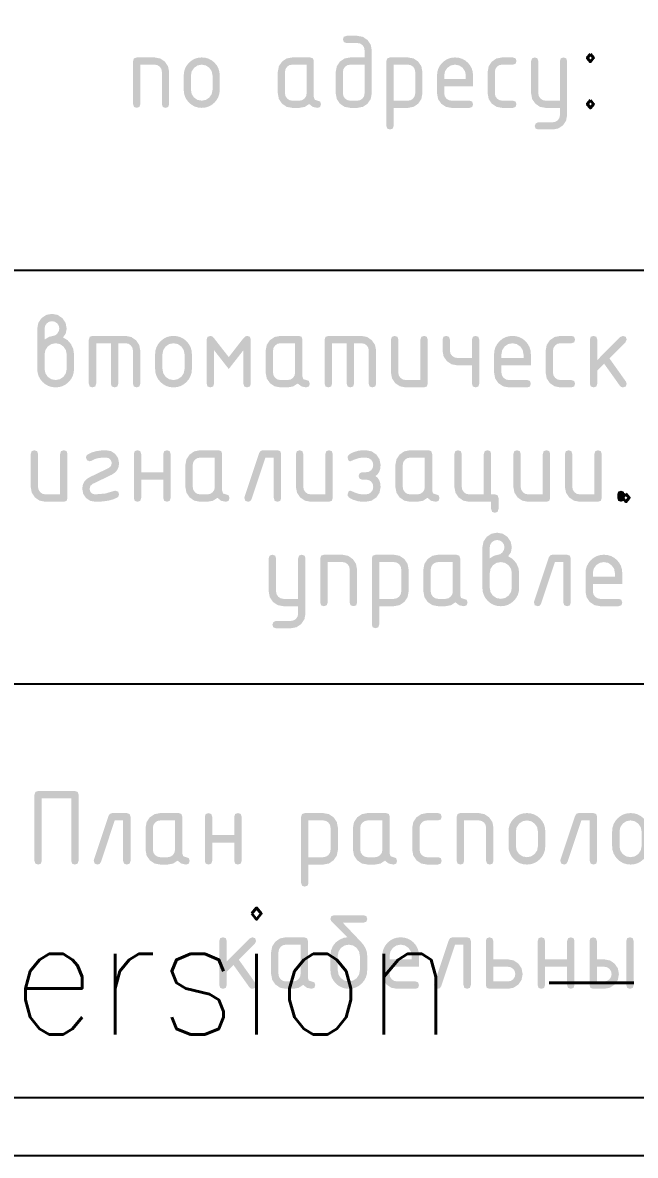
# Model space of a CAD drawing. Header units: millimetres. Extents: x 0 to 420, y 0 to 297.
# Drawn here: x 322.91 to 341.29, y 0 to 33.97 of the extents above; entities that cross this region are included whole.
import ezdxf

# ---------------------------------------------------------------- set-up
doc = ezdxf.new("R2010")
doc.units = ezdxf.units.MM
doc.layers.get('0').update_dxf_attribs({"linetype": 'CONTINUOUS'})
doc.styles.get("Standard").update_dxf_attribs({"font": 'STANDARD'})

# ---------------------------------------------------------------- blocks, each defined once
blk = doc.blocks.new('ABViewer')
at = {"color": 0, "true_color": 0x000001, "insert": (0, 0), "char_height": 0.05, "attachment_point": 1}
blk.add_mtext('ABViewer 16 trial version - www.cadsofttools.com', dxfattribs=at)

msp = doc.modelspace()

# ---------------------------------------------------------------- hatches: boundary and pattern name
at = {"true_color": 0x000007}
h = msp.add_hatch(color=0, dxfattribs=at)
h.paths.add_polyline_path([(333.384771, 33.139732), (333.384771, 31.843825), (333.353076, 31.676049), (333.258543, 31.536798), (333.119292, 31.442816), (332.953169, 31.411672), (332.737093, 31.411672), (332.569317, 31.443091), (332.430066, 31.537349), (332.336084, 31.676944), (332.30494, 31.843825), (332.30494, 32.491503), (332.33636, 32.659072), (332.430617, 32.79853), (332.570213, 32.892305), (332.737093, 32.923655), (333.168695, 32.923655), (333.168695, 33.139732), (333.153054, 33.223654), (333.106407, 33.293521), (333.037023, 33.340167), (332.953169, 33.355808), (332.629055, 33.355808), (332.547957, 33.382749), (332.521017, 33.463846), (332.547957, 33.544737), (332.629055, 33.571885), (332.953169, 33.571885), (333.120257, 33.54019), (333.259645, 33.445656), (333.353421, 33.306337)], flags=0)
h.paths.add_polyline_path([(333.168695, 31.843825), (333.168695, 32.707579), (332.737093, 32.707579), (332.653446, 32.691869), (332.583855, 32.64474), (332.536726, 32.574943), (332.521017, 32.491503), (332.521017, 31.843825), (332.536795, 31.761073), (332.584406, 31.691138), (332.654342, 31.643527), (332.737093, 31.627748), (332.953169, 31.627748), (333.036127, 31.643458), (333.105856, 31.690587), (333.152985, 31.760178)], flags=0)
for points in [[(326.225246, 31.51971), (326.225246, 32.815617), (326.252187, 32.896508), (326.333284, 32.923655), (326.873475, 32.923655), (327.039598, 32.891961), (327.178849, 32.797427), (327.273382, 32.658107), (327.305077, 32.491503), (327.305077, 31.51971), (327.277929, 31.438613), (327.197039, 31.411672), (327.115941, 31.438613), (327.089, 31.51971), (327.089, 32.491503), (327.07336, 32.575839), (327.026713, 32.645292), (326.957329, 32.691938), (326.873475, 32.707579), (326.441322, 32.707579), (326.441322, 31.51971), (326.414175, 31.438613), (326.333284, 31.411672), (326.252187, 31.438613)], [(337.078261, 32.491503), (337.078261, 31.843825), (337.09404, 31.761073), (337.141651, 31.691138), (337.211586, 31.643527), (337.294338, 31.627748), (337.617901, 31.627748), (337.698792, 31.600601), (337.725939, 31.51971), (337.698792, 31.438613), (337.617901, 31.411672), (337.294338, 31.411672), (337.126561, 31.442816), (336.987311, 31.536798), (336.893328, 31.676049), (336.862185, 31.843825), (336.862185, 32.491503), (336.893328, 32.659072), (336.987311, 32.79853), (337.126561, 32.892305), (337.294338, 32.923655), (337.617901, 32.923655), (337.698792, 32.896508), (337.725939, 32.815617), (337.698792, 32.73452), (337.617901, 32.707579), (337.294338, 32.707579), (337.210691, 32.691869), (337.1411, 32.64474), (337.093971, 32.574943)], [(339.029453, 31.192288), (339.029453, 31.411672), (338.597851, 31.411672), (338.430075, 31.443091), (338.290824, 31.537349), (338.196842, 31.676944), (338.165698, 31.843825), (338.165698, 32.815617), (338.192639, 32.896508), (338.273736, 32.923655), (338.354627, 32.896508), (338.381775, 32.815617), (338.381775, 31.843825), (338.397553, 31.761073), (338.445164, 31.691138), (338.5151, 31.643527), (338.597851, 31.627748), (339.029453, 31.627748), (339.029453, 32.815617), (339.056393, 32.896508), (339.137491, 32.923655), (339.218382, 32.896508), (339.245529, 32.815617), (339.245529, 31.195595), (339.214592, 31.029404), (339.122057, 30.889671), (338.984253, 30.795138), (338.818337, 30.763443), (338.381775, 30.763443), (338.300677, 30.79059), (338.273736, 30.871481), (338.306258, 30.946997), (338.381775, 30.979519), (338.813927, 30.979519), (338.897781, 30.994746), (338.967165, 31.040153), (339.013812, 31.108779)], [(325.007219, 24.573287), (325.999958, 24.573287), (326.169594, 24.541041), (326.311946, 24.444303), (326.408684, 24.301952), (326.44093, 24.132315), (326.44093, 23.139576), (326.4133, 23.056756), (326.330687, 23.029333), (326.247867, 23.056756), (326.220444, 23.139576), (326.220444, 24.132315), (326.204459, 24.217822), (326.157054, 24.28886), (326.085947, 24.336747), (325.999958, 24.352801), (325.779472, 24.352801), (325.779472, 23.139576), (325.751842, 23.056756), (325.669229, 23.029333), (325.586408, 23.056756), (325.558985, 23.139576), (325.558985, 24.352801), (325.117462, 24.352801), (325.117462, 23.139576), (325.089832, 23.056756), (325.007219, 23.029333), (324.924399, 23.056756), (324.896976, 23.139576), (324.896976, 24.463044), (324.924399, 24.545658)], [(329.094808, 23.580549), (328.653285, 24.145544), (328.653285, 23.139576), (328.625655, 23.056756), (328.543042, 23.029333), (328.460222, 23.056756), (328.432799, 23.139576), (328.432799, 24.463044), (328.460222, 24.545658), (328.543042, 24.573287), (328.597957, 24.555648), (328.653285, 24.503283), (329.094808, 23.938287), (329.53578, 24.503283), (329.590695, 24.555648), (329.646023, 24.573287), (329.728637, 24.545658), (329.756267, 24.463044), (329.756267, 23.139576), (329.728637, 23.056756), (329.646023, 23.029333), (329.563203, 23.056756), (329.53578, 23.139576), (329.53578, 24.145544)], [(332.082294, 24.573287), (333.075033, 24.573287), (333.244669, 24.541041), (333.387021, 24.444303), (333.483759, 24.301952), (333.516005, 24.132315), (333.516005, 23.139576), (333.488375, 23.056756), (333.405762, 23.029333), (333.322942, 23.056756), (333.295519, 23.139576), (333.295519, 24.132315), (333.279534, 24.217822), (333.232129, 24.28886), (333.161022, 24.336747), (333.075033, 24.352801), (332.854547, 24.352801), (332.854547, 23.139576), (332.826917, 23.056756), (332.744303, 23.029333), (332.661483, 23.056756), (332.63406, 23.139576), (332.63406, 24.352801), (332.192537, 24.352801), (332.192537, 23.139576), (332.164907, 23.056756), (332.082294, 23.029333), (331.999474, 23.056756), (331.972051, 23.139576), (331.972051, 24.463044), (331.999474, 24.545658)], [(335.064147, 24.463044), (335.064147, 23.139576), (335.036518, 23.056756), (334.953904, 23.029333), (334.402138, 23.029333), (334.231123, 23.061235), (334.089047, 23.157215), (333.993067, 23.299291), (333.961166, 23.470305), (333.961166, 24.463044), (333.988588, 24.545658), (334.071409, 24.573287), (334.154022, 24.545658), (334.181652, 24.463044), (334.181652, 23.470305), (334.197844, 23.386383), (334.246695, 23.314863), (334.318215, 23.266011), (334.402138, 23.249819), (334.843661, 23.249819), (334.843661, 24.463044), (334.871084, 24.545658), (334.953904, 24.573287), (335.036518, 24.545658)], [(336.610855, 24.463044), (336.610855, 23.139576), (336.583226, 23.056756), (336.500612, 23.029333), (336.417792, 23.056756), (336.390369, 23.139576), (336.390369, 23.690792), (335.948846, 23.690792), (335.779898, 23.722349), (335.637409, 23.817571), (335.540189, 23.957718), (335.507874, 24.123496), (335.507874, 24.463044), (335.535297, 24.545658), (335.618117, 24.573287), (335.70073, 24.545658), (335.72836, 24.463044), (335.72836, 24.132315), (335.744552, 24.047979), (335.793403, 23.976872), (335.864923, 23.928021), (335.948846, 23.911829), (336.390369, 23.911829), (336.390369, 24.463044), (336.417792, 24.545658), (336.500612, 24.573287), (336.583226, 24.545658)], [(338.821776, 24.132315), (338.821776, 23.470305), (338.837968, 23.386383), (338.886819, 23.314863), (338.95834, 23.266011), (339.042262, 23.249819), (339.373542, 23.249819), (339.456156, 23.22219), (339.483785, 23.139576), (339.456156, 23.056756), (339.373542, 23.029333), (339.042262, 23.029333), (338.871248, 23.061235), (338.729172, 23.157215), (338.633191, 23.299291), (338.60129, 23.470305), (338.60129, 24.132315), (338.633191, 24.303123), (338.729172, 24.445405), (338.871248, 24.541179), (339.042262, 24.573287), (339.373542, 24.573287), (339.456156, 24.545658), (339.483785, 24.463044), (339.456156, 24.380224), (339.373542, 24.352801), (339.042262, 24.352801), (338.957444, 24.336678), (338.886268, 24.288309), (338.837899, 24.216927)], [(340.148996, 23.847888), (340.842424, 24.541317), (340.921248, 24.573287), (341.003862, 24.545658), (341.031491, 24.463044), (340.997867, 24.385874), (340.513349, 23.901356), (341.009443, 23.202966), (341.031491, 23.137923), (341.003862, 23.056343), (340.921248, 23.029333), (340.868814, 23.040978), (340.829195, 23.076187), (340.354599, 23.742606), (340.148996, 23.537554), (340.148996, 23.139576), (340.121366, 23.056756), (340.038752, 23.029333), (339.955932, 23.056756), (339.928509, 23.139576), (339.928509, 24.463044), (339.955932, 24.545658), (340.038752, 24.573287), (340.121366, 24.545658), (340.148996, 24.463044)], [(324.257021, 21.033917), (324.257021, 19.710449), (324.229392, 19.627629), (324.146778, 19.600206), (323.595012, 19.600206), (323.423997, 19.632108), (323.281921, 19.728088), (323.185941, 19.870164), (323.154039, 20.041178), (323.154039, 21.033917), (323.181462, 21.116531), (323.264282, 21.14416), (323.346896, 21.116531), (323.374526, 21.033917), (323.374526, 20.041178), (323.390717, 19.957256), (323.439569, 19.885736), (323.511089, 19.836884), (323.595012, 19.820692), (324.036535, 19.820692), (324.036535, 21.033917), (324.063958, 21.116531), (324.146778, 21.14416), (324.229392, 21.116531)], [(325.693486, 19.930935), (325.7761, 19.903306), (325.803729, 19.820692), (325.788157, 19.764124), (325.741993, 19.722025), (325.621372, 19.668574), (325.471967, 19.630523), (325.293726, 19.607768), (325.086598, 19.600206), (324.937908, 19.628318), (324.813195, 19.712654), (324.72886, 19.837367), (324.700748, 19.986057), (324.714502, 20.09872), (324.7558, 20.194485), (324.824693, 20.273404), (324.921234, 20.335527), (325.492844, 20.611135), (325.560574, 20.669426), (325.583243, 20.75831), (325.570979, 20.821493), (325.534736, 20.875167), (325.481062, 20.91141), (325.417879, 20.923674), (325.253341, 20.917611), (325.138412, 20.899972), (325.059451, 20.872411), (324.973048, 20.82666), (324.921234, 20.813431), (324.844064, 20.846504), (324.810991, 20.923674), (324.825529, 20.977762), (324.869419, 21.020688), (324.976278, 21.07463), (325.103341, 21.113223), (325.250559, 21.136417), (325.417879, 21.14416), (325.566293, 21.115773), (325.69073, 21.031161), (325.775342, 20.906724), (325.803729, 20.75831), (325.789794, 20.645336), (325.748057, 20.549468), (325.678621, 20.470653), (325.58159, 20.408839), (325.01494, 20.136539), (324.944522, 20.076181), (324.921234, 19.986057), (324.933291, 19.92246), (324.969741, 19.869199), (325.023002, 19.83275), (325.086598, 19.820692), (325.38894, 19.846048), (325.651594, 19.922667)], [(326.467942, 20.261665), (326.467942, 19.710449), (326.440312, 19.627629), (326.357699, 19.600206), (326.274879, 19.627629), (326.247456, 19.710449), (326.247456, 21.033917), (326.274879, 21.116531), (326.357699, 21.14416), (326.440312, 21.116531), (326.467942, 21.033917), (326.467942, 20.482702), (327.129951, 20.482702), (327.129951, 21.033917), (327.157374, 21.116531), (327.240194, 21.14416), (327.322808, 21.116531), (327.350437, 21.033917), (327.350437, 19.710449), (327.322808, 19.627629), (327.240194, 19.600206), (327.157374, 19.627629), (327.129951, 19.710449), (327.129951, 20.261665)], [(330.115005, 21.14416), (330.556529, 21.14416), (330.639142, 21.116531), (330.666772, 21.033917), (330.666772, 19.710449), (330.639142, 19.627629), (330.556529, 19.600206), (330.473708, 19.627629), (330.446286, 19.710449), (330.446286, 20.923674), (330.193829, 20.923674), (329.777661, 19.675172), (329.739283, 19.618879), (329.674033, 19.600206), (329.591213, 19.628043), (329.56379, 19.712103), (329.568751, 19.745727), (330.004762, 21.053761), (330.047275, 21.121492)], [(332.21348, 21.033917), (332.21348, 19.710449), (332.18585, 19.627629), (332.103237, 19.600206), (331.55147, 19.600206), (331.380456, 19.632108), (331.23838, 19.728088), (331.1424, 19.870164), (331.110498, 20.041178), (331.110498, 21.033917), (331.137921, 21.116531), (331.220741, 21.14416), (331.303354, 21.116531), (331.330984, 21.033917), (331.330984, 20.041178), (331.347176, 19.957256), (331.396027, 19.885736), (331.467548, 19.836884), (331.55147, 19.820692), (331.992994, 19.820692), (331.992994, 21.033917), (332.020417, 21.116531), (332.103237, 21.14416), (332.18585, 21.116531)], [(333.429459, 20.041178), (333.414645, 20.133369), (333.370479, 20.203236), (333.313083, 20.242372), (333.240392, 20.260011), (333.098178, 20.261665), (333.019906, 20.293635), (332.987935, 20.371908), (333.020457, 20.451283), (333.064347, 20.476087), (333.130149, 20.484356), (333.163773, 20.484356), (333.198499, 20.482702), (333.297236, 20.49848), (333.369927, 20.546092), (333.414576, 20.616785), (333.429459, 20.703188), (333.413405, 20.788695), (333.365518, 20.859733), (333.294411, 20.90762), (333.208421, 20.923674), (333.098178, 20.923674), (332.995721, 20.909618), (332.87218, 20.86745), (332.772066, 20.825558), (332.740991, 20.811777), (332.709227, 20.821699), (332.682011, 20.851465), (332.657206, 20.928635), (332.66848, 20.9707), (332.702337, 21.010904), (332.758828, 21.049248), (332.838005, 21.085731), (332.977807, 21.129415), (333.098178, 21.14416), (333.208421, 21.14416), (333.379505, 21.112052), (333.522063, 21.016278), (333.617836, 20.873996), (333.649945, 20.703188), (333.640436, 20.593832), (333.611911, 20.502201), (333.564369, 20.428244), (333.497809, 20.371908), (333.564369, 20.31434), (333.611911, 20.240029), (333.640436, 20.148976), (333.649945, 20.041178), (333.617836, 19.870164), (333.522063, 19.728088), (333.379505, 19.632108), (333.208421, 19.600206), (333.098178, 19.600206), (332.974844, 19.614331), (332.8358, 19.656981), (332.757665, 19.691708), (332.701854, 19.729742), (332.668368, 19.771083), (332.657206, 19.815731), (332.682011, 19.89235), (332.70964, 19.922392), (332.742644, 19.932589), (332.77868, 19.918533), (332.877141, 19.876365), (332.996961, 19.834473), (333.098178, 19.820692), (333.208421, 19.820692), (333.293515, 19.836815), (333.364966, 19.885185), (333.413336, 19.95636)], [(337.077021, 19.820692), (337.159634, 19.793063), (337.187264, 19.710449), (337.187264, 19.37972), (337.159634, 19.297107), (337.077021, 19.269477), (336.994201, 19.297107), (336.966778, 19.37972), (336.966778, 19.600206), (336.304768, 19.600206), (336.133754, 19.632177), (335.991678, 19.728639), (335.895698, 19.871266), (335.863796, 20.041178), (335.863796, 21.033917), (335.891219, 21.116531), (335.974039, 21.14416), (336.056652, 21.116531), (336.084282, 21.033917), (336.084282, 20.041178), (336.100474, 19.957256), (336.149326, 19.885736), (336.220846, 19.836884), (336.304768, 19.820692), (336.746292, 19.820692), (336.746292, 21.033917), (336.773715, 21.116531), (336.856535, 21.14416), (336.939148, 21.116531), (336.966778, 21.033917), (336.966778, 19.820692)], [(338.736404, 21.033917), (338.736404, 19.710449), (338.708774, 19.627629), (338.626161, 19.600206), (338.074394, 19.600206), (337.90338, 19.632108), (337.761304, 19.728088), (337.665324, 19.870164), (337.633422, 20.041178), (337.633422, 21.033917), (337.660845, 21.116531), (337.743665, 21.14416), (337.826279, 21.116531), (337.853908, 21.033917), (337.853908, 20.041178), (337.8701, 19.957256), (337.918952, 19.885736), (337.990472, 19.836884), (338.074394, 19.820692), (338.515918, 19.820692), (338.515918, 21.033917), (338.543341, 21.116531), (338.626161, 21.14416), (338.708774, 21.116531)], [(340.283112, 21.033917), (340.283112, 19.710449), (340.255482, 19.627629), (340.172869, 19.600206), (339.621102, 19.600206), (339.450088, 19.632108), (339.308012, 19.728088), (339.212032, 19.870164), (339.18013, 20.041178), (339.18013, 21.033917), (339.207553, 21.116531), (339.290373, 21.14416), (339.372987, 21.116531), (339.400616, 21.033917), (339.400616, 20.041178), (339.416808, 19.957256), (339.46566, 19.885736), (339.53718, 19.836884), (339.621102, 19.820692), (340.062626, 19.820692), (340.062626, 21.033917), (340.090049, 21.116531), (340.172869, 21.14416), (340.255482, 21.116531)], [(340.750591, 19.820692), (340.778014, 19.903306), (340.860834, 19.930935), (340.943448, 19.903306), (340.971077, 19.820692), (340.971077, 19.710449), (340.943448, 19.627629), (340.860834, 19.600206), (340.778014, 19.627629), (340.750591, 19.710449)], [(331.176321, 16.243619), (331.176321, 16.467413), (330.734797, 16.467413), (330.563783, 16.499383), (330.421707, 16.595846), (330.325727, 16.738473), (330.293825, 16.908385), (330.293825, 17.901124), (330.321248, 17.983737), (330.404068, 18.011367), (330.486682, 17.983737), (330.514311, 17.901124), (330.514311, 16.908385), (330.530503, 16.824462), (330.579355, 16.752942), (330.650875, 16.704091), (330.734797, 16.687899), (331.176321, 16.687899), (331.176321, 17.901124), (331.203744, 17.983737), (331.286564, 18.011367), (331.369177, 17.983737), (331.396807, 17.901124), (331.396807, 16.246926), (331.365112, 16.077014), (331.270579, 15.934387), (331.12995, 15.838131), (330.960796, 15.805954), (330.514311, 15.805954), (330.431491, 15.833584), (330.404068, 15.916197), (330.437141, 15.992816), (330.514311, 16.02644), (330.955835, 16.02644), (331.041342, 16.042012), (331.11238, 16.088176), (331.160267, 16.158043)], [(331.840533, 16.577656), (331.840533, 17.901124), (331.867956, 17.983737), (331.950776, 18.011367), (332.502543, 18.011367), (332.672179, 17.979121), (332.814531, 17.882382), (332.911269, 17.740031), (332.943515, 17.570394), (332.943515, 16.577656), (332.915885, 16.494836), (332.833272, 16.467413), (332.750452, 16.494836), (332.723029, 16.577656), (332.723029, 17.570394), (332.706975, 17.655902), (332.659088, 17.72694), (332.58805, 17.774826), (332.502543, 17.79088), (332.061019, 17.79088), (332.061019, 16.577656), (332.03339, 16.494836), (331.950776, 16.467413), (331.867956, 16.494836)], [(338.801499, 18.011367), (339.243022, 18.011367), (339.325636, 17.983737), (339.353265, 17.901124), (339.353265, 16.577656), (339.325636, 16.494836), (339.243022, 16.467413), (339.160202, 16.494836), (339.132779, 16.577656), (339.132779, 17.79088), (338.880323, 17.79088), (338.464155, 16.542378), (338.425777, 16.486085), (338.360527, 16.467413), (338.277707, 16.495249), (338.250284, 16.579309), (338.255245, 16.612933), (338.691256, 17.920967), (338.733768, 17.988698)], [(323.376439, 10.925486), (324.47942, 10.925486), (324.562034, 10.897857), (324.589663, 10.815243), (324.589663, 8.830317), (324.562034, 8.747497), (324.47942, 8.720074), (324.3966, 8.747497), (324.369177, 8.830317), (324.369177, 10.705), (323.486682, 10.705), (323.486682, 8.830317), (323.459052, 8.747497), (323.376439, 8.720074), (323.293618, 8.747497), (323.266195, 8.830317), (323.266195, 10.815243), (323.293618, 10.897857)], [(325.595927, 10.264028), (326.037451, 10.264028), (326.120064, 10.236398), (326.147694, 10.153785), (326.147694, 8.830317), (326.120064, 8.747497), (326.037451, 8.720074), (325.954631, 8.747497), (325.927208, 8.830317), (325.927208, 10.043542), (325.674751, 10.043542), (325.258584, 8.795039), (325.220205, 8.738746), (325.154955, 8.720074), (325.072135, 8.74791), (325.044712, 8.831971), (325.049673, 8.865595), (325.485684, 10.173629), (325.528197, 10.241359)], [(328.598194, 9.381532), (328.598194, 8.830317), (328.570564, 8.747497), (328.48795, 8.720074), (328.40513, 8.747497), (328.377707, 8.830317), (328.377707, 10.153785), (328.40513, 10.236398), (328.48795, 10.264028), (328.570564, 10.236398), (328.598194, 10.153785), (328.598194, 9.60257), (329.260203, 9.60257), (329.260203, 10.153785), (329.287626, 10.236398), (329.370446, 10.264028), (329.45306, 10.236398), (329.480689, 10.153785), (329.480689, 8.830317), (329.45306, 8.747497), (329.370446, 8.720074), (329.287626, 8.747497), (329.260203, 8.830317), (329.260203, 9.381532)], [(334.819555, 9.823056), (334.819555, 9.161046), (334.835747, 9.077124), (334.884598, 9.005603), (334.956119, 8.956752), (335.040041, 8.94056), (335.371322, 8.94056), (335.453935, 8.91293), (335.481565, 8.830317), (335.453935, 8.747497), (335.371322, 8.720074), (335.040041, 8.720074), (334.869027, 8.751976), (334.726951, 8.847956), (334.63097, 8.990032), (334.599069, 9.161046), (334.599069, 9.823056), (334.63097, 9.993864), (334.726951, 10.136146), (334.869027, 10.23192), (335.040041, 10.264028), (335.371322, 10.264028), (335.453935, 10.236398), (335.481565, 10.153785), (335.453935, 10.070965), (335.371322, 10.043542), (335.040041, 10.043542), (334.955223, 10.027419), (334.884047, 9.97905), (334.835678, 9.907667)], [(335.932956, 8.830317), (335.932956, 10.153785), (335.960379, 10.236398), (336.043199, 10.264028), (336.594966, 10.264028), (336.764602, 10.231782), (336.906954, 10.135044), (337.003692, 9.992692), (337.035938, 9.823056), (337.035938, 8.830317), (337.008308, 8.747497), (336.925695, 8.720074), (336.842875, 8.747497), (336.815452, 8.830317), (336.815452, 9.823056), (336.799398, 9.908563), (336.751511, 9.979601), (336.680473, 10.027488), (336.594966, 10.043542), (336.153442, 10.043542), (336.153442, 8.830317), (336.125813, 8.747497), (336.043199, 8.720074), (335.960379, 8.747497)], [(339.593129, 10.264028), (340.034652, 10.264028), (340.117266, 10.236398), (340.144896, 10.153785), (340.144896, 8.830317), (340.117266, 8.747497), (340.034652, 8.720074), (339.951832, 8.747497), (339.924409, 8.830317), (339.924409, 10.043542), (339.671953, 10.043542), (339.255785, 8.795039), (339.217407, 8.738746), (339.152157, 8.720074), (339.069337, 8.74791), (339.041914, 8.831971), (339.046875, 8.865595), (339.482886, 10.173629), (339.525398, 10.241359)], [(329.03256, 5.813126), (329.725989, 6.506555), (329.804813, 6.538525), (329.887426, 6.510896), (329.915056, 6.428282), (329.881431, 6.351112), (329.396913, 5.866594), (329.893007, 5.168204), (329.915056, 5.103161), (329.887426, 5.021581), (329.804813, 4.994571), (329.752378, 5.006216), (329.71276, 5.041425), (329.238163, 5.707844), (329.03256, 5.502792), (329.03256, 5.104814), (329.00493, 5.021994), (328.922317, 4.994571), (328.839497, 5.021994), (328.812074, 5.104814), (328.812074, 6.428282), (328.839497, 6.510896), (328.922317, 6.538525), (329.00493, 6.510896), (329.03256, 6.428282)], [(335.805242, 6.538525), (336.246765, 6.538525), (336.329379, 6.510896), (336.357008, 6.428282), (336.357008, 5.104814), (336.329379, 5.021994), (336.246765, 4.994571), (336.163945, 5.021994), (336.136522, 5.104814), (336.136522, 6.318039), (335.884066, 6.318039), (335.467898, 5.069537), (335.42952, 5.013244), (335.36427, 4.994571), (335.281449, 5.022408), (335.254026, 5.106468), (335.258987, 5.140092), (335.694999, 6.448126), (335.737511, 6.515857)], [(338.58347, 5.65603), (338.58347, 5.104814), (338.55584, 5.021994), (338.473227, 4.994571), (338.390407, 5.021994), (338.362984, 5.104814), (338.362984, 6.428282), (338.390407, 6.510896), (338.473227, 6.538525), (338.55584, 6.510896), (338.58347, 6.428282), (338.58347, 5.877067), (339.24548, 5.877067), (339.24548, 6.428282), (339.272902, 6.510896), (339.355723, 6.538525), (339.438336, 6.510896), (339.465966, 6.428282), (339.465966, 5.104814), (339.438336, 5.021994), (339.355723, 4.994571), (339.272902, 5.021994), (339.24548, 5.104814), (339.24548, 5.65603)]]:
    msp.add_hatch(color=0, dxfattribs=at).paths.add_polyline_path(points, flags=0)
h = msp.add_hatch(color=0, dxfattribs=at)
h.paths.add_polyline_path([(327.744328, 31.951863), (327.744328, 32.383464), (327.754155, 32.491365), (327.783671, 32.590997), (327.832927, 32.682361), (327.901975, 32.765457), (327.985079, 32.834591), (328.076504, 32.884037), (328.1763, 32.913742), (328.284519, 32.923655), (328.393444, 32.913845), (328.493636, 32.88445), (328.585043, 32.835521), (328.667613, 32.76711), (328.736024, 32.684531), (328.784953, 32.593064), (328.814348, 32.492708), (328.824158, 32.383464), (328.824158, 31.951863), (328.814245, 31.843644), (328.78454, 31.743848), (328.735094, 31.652424), (328.66596, 31.569319), (328.582872, 31.500271), (328.491569, 31.451015), (328.3921, 31.421499), (328.284519, 31.411672), (328.1763, 31.421499), (328.076504, 31.451015), (327.985079, 31.500271), (327.901975, 31.569319), (327.832927, 31.652424), (327.783671, 31.743848), (327.754155, 31.843644)], flags=0)
h.paths.add_polyline_path([(328.608082, 31.951863), (328.608082, 32.383464), (328.584242, 32.507832), (328.513273, 32.61277), (328.408611, 32.683739), (328.284519, 32.707579), (328.159737, 32.683739), (328.055213, 32.61277), (327.984037, 32.507832), (327.960404, 32.383464), (327.960404, 31.951863), (327.983693, 31.826117), (328.054111, 31.721455), (328.158773, 31.651037), (328.284519, 31.627748), (328.408611, 31.651382), (328.513273, 31.722557), (328.584242, 31.827081)], flags=0)
h = msp.add_hatch(color=0, dxfattribs=at)
h.paths.add_polyline_path([(331.430677, 32.707579), (330.999075, 32.707579), (330.915428, 32.691869), (330.845837, 32.64474), (330.798709, 32.574943), (330.782999, 32.491503), (330.782999, 31.843825), (330.798777, 31.761073), (330.846389, 31.691138), (330.916324, 31.643527), (330.999075, 31.627748), (331.215152, 31.627748), (331.29811, 31.643458), (331.367838, 31.690587), (331.414967, 31.760178), (331.430677, 31.843825)], flags=0)
h.paths.add_polyline_path([(331.86283, 31.51971), (331.835682, 31.438613), (331.754791, 31.411672), (331.617677, 31.440266), (331.507847, 31.526325), (331.374728, 31.440266), (331.215152, 31.411672), (330.999075, 31.411672), (330.831299, 31.442816), (330.692048, 31.536798), (330.598066, 31.676049), (330.566922, 31.843825), (330.566922, 32.491503), (330.598066, 32.659072), (330.692048, 32.79853), (330.831299, 32.892305), (330.999075, 32.923655), (331.538715, 32.923655), (331.619606, 32.896508), (331.646753, 32.815617), (331.646753, 31.735786), (331.673694, 31.654689), (331.754791, 31.627748), (331.835682, 31.600601)], flags=0)
h = msp.add_hatch(color=0, dxfattribs=at)
h.paths.add_polyline_path([(333.824022, 32.815617), (333.850962, 32.896508), (333.93206, 32.923655), (334.472251, 32.923655), (334.639338, 32.892305), (334.778727, 32.79853), (334.872502, 32.659072), (334.903853, 32.491503), (334.903853, 31.843825), (334.872502, 31.676944), (334.778727, 31.537349), (334.639338, 31.443091), (334.472251, 31.411672), (334.040098, 31.411672), (334.040098, 30.871481), (334.012951, 30.79059), (333.93206, 30.763443), (333.850962, 30.79059), (333.824022, 30.871481)], flags=0)
h.paths.add_polyline_path([(334.040098, 32.707579), (334.040098, 31.627748), (334.472251, 31.627748), (334.555209, 31.643458), (334.624938, 31.690587), (334.672067, 31.760178), (334.687776, 31.843825), (334.687776, 32.491503), (334.672135, 32.575839), (334.625489, 32.645292), (334.556105, 32.691938), (334.472251, 32.707579)], flags=0)
h = msp.add_hatch(color=0, dxfattribs=at)
h.paths.add_polyline_path([(335.883294, 32.707579), (335.758513, 32.683739), (335.653989, 32.61277), (335.582813, 32.507832), (335.55918, 32.383464), (335.55918, 32.275977), (336.206858, 32.275977), (336.206858, 32.383464), (336.183018, 32.507832), (336.112049, 32.61277), (336.007387, 32.683739)], flags=0)
h.paths.add_polyline_path([(335.55918, 32.059901), (335.55918, 31.843825), (335.574958, 31.761073), (335.622569, 31.691138), (335.692505, 31.643527), (335.775256, 31.627748), (336.314896, 31.627748), (336.395787, 31.600601), (336.422934, 31.51971), (336.395787, 31.438613), (336.314896, 31.411672), (335.775256, 31.411672), (335.60748, 31.442816), (335.468229, 31.536798), (335.374247, 31.676049), (335.343103, 31.843825), (335.343103, 32.383464), (335.35293, 32.491365), (335.382446, 32.590997), (335.431703, 32.682361), (335.500751, 32.765457), (335.583855, 32.834591), (335.675279, 32.884037), (335.775075, 32.913742), (335.883294, 32.923655), (335.99222, 32.913845), (336.092412, 32.88445), (336.183819, 32.835521), (336.266389, 32.76711), (336.3348, 32.684531), (336.383729, 32.593064), (336.413124, 32.492708), (336.422934, 32.383464), (336.422934, 32.059901)], flags=0)
h = msp.add_hatch(color=0, dxfattribs=at)
h.paths.add_polyline_path([(323.570754, 24.463044), (323.70525, 24.545658), (323.828171, 24.573287), (323.893835, 24.592373), (323.954951, 24.649906), (323.997877, 24.72184), (324.012277, 24.793773), (323.996223, 24.879763), (323.948336, 24.95087), (323.87723, 24.998274), (323.79124, 25.014259), (323.706422, 24.998136), (323.635246, 24.949767), (323.586877, 24.878592), (323.570754, 24.793773)], flags=0)
h.paths.add_polyline_path([(324.12252, 24.528088), (324.258464, 24.44575), (324.363401, 24.325792), (324.43065, 24.180546), (324.45325, 24.022072), (324.45325, 23.580549), (324.44313, 23.469642), (324.412804, 23.367573), (324.362325, 23.274288), (324.291744, 23.189737), (324.206891, 23.11956), (324.113563, 23.069434), (324.011761, 23.039358), (323.901483, 23.029333), (323.790577, 23.039367), (323.688507, 23.069503), (323.595223, 23.119793), (323.510671, 23.190288), (323.440495, 23.275141), (323.390369, 23.368468), (323.360293, 23.470271), (323.350268, 23.580549), (323.350268, 24.793773), (323.382238, 24.964581), (323.478701, 25.106864), (323.621328, 25.202637), (323.79124, 25.234746), (323.962323, 25.202499), (324.104882, 25.105761), (324.200655, 24.96341), (324.232763, 24.793773), (324.205134, 24.643774)], flags=0)
h.paths.add_polyline_path([(324.232763, 23.580549), (324.232763, 24.022072), (324.20851, 24.148645), (324.136301, 24.255787), (324.029641, 24.328479), (323.901483, 24.352801), (323.773326, 24.328479), (323.666665, 24.255787), (323.594732, 24.148645), (323.570754, 24.022072), (323.570754, 23.580549), (323.594732, 23.452391), (323.666665, 23.345731), (323.773326, 23.273797), (323.901483, 23.249819), (324.029641, 23.273935), (324.136301, 23.346833), (324.20851, 23.453562)], flags=0)
h = msp.add_hatch(color=0, dxfattribs=at)
h.paths.add_polyline_path([(326.886091, 23.580549), (326.886091, 24.022072), (326.896124, 24.132031), (326.92626, 24.23367), (326.97655, 24.326937), (327.047045, 24.411781), (327.131898, 24.482363), (327.225226, 24.532842), (327.327028, 24.563167), (327.437306, 24.573287), (327.548927, 24.563271), (327.651453, 24.533255), (327.744884, 24.483293), (327.82922, 24.413435), (327.899078, 24.329107), (327.94904, 24.235737), (327.979056, 24.133374), (327.989072, 24.022072), (327.989072, 23.580549), (327.978952, 23.470271), (327.948627, 23.368468), (327.898148, 23.275141), (327.827566, 23.190288), (327.742714, 23.119793), (327.649386, 23.069503), (327.547583, 23.039367), (327.437306, 23.029333), (327.327028, 23.039367), (327.225226, 23.069503), (327.131898, 23.119793), (327.047045, 23.190288), (326.97655, 23.275141), (326.92626, 23.368468), (326.896124, 23.470271)], flags=0)
h.paths.add_polyline_path([(327.768586, 23.580549), (327.768586, 24.022072), (327.744264, 24.148645), (327.671572, 24.255787), (327.564361, 24.328479), (327.437306, 24.352801), (327.31032, 24.328479), (327.203591, 24.255787), (327.130692, 24.148645), (327.106577, 24.022072), (327.106577, 23.580549), (327.130555, 23.452391), (327.202488, 23.345731), (327.309148, 23.273797), (327.437306, 23.249819), (327.564361, 23.273935), (327.671572, 23.346833), (327.744264, 23.453562)], flags=0)
h = msp.add_hatch(color=0, dxfattribs=at)
h.paths.add_polyline_path([(331.08492, 24.352801), (330.643397, 24.352801), (330.558579, 24.336678), (330.487403, 24.288309), (330.439034, 24.216927), (330.422911, 24.132315), (330.422911, 23.470305), (330.439103, 23.386383), (330.487954, 23.314863), (330.559474, 23.266011), (330.643397, 23.249819), (330.864434, 23.249819), (330.949046, 23.265942), (331.020428, 23.314312), (331.068797, 23.385487), (331.08492, 23.470305)], flags=0)
h.paths.add_polyline_path([(331.525893, 23.139576), (331.498263, 23.056756), (331.41565, 23.029333), (331.275572, 23.05841), (331.163193, 23.146191), (331.027456, 23.05841), (330.864434, 23.029333), (330.643397, 23.029333), (330.472382, 23.061235), (330.330307, 23.157215), (330.234326, 23.299291), (330.202425, 23.470305), (330.202425, 24.132315), (330.234326, 24.303123), (330.330307, 24.445405), (330.472382, 24.541179), (330.643397, 24.573287), (331.195163, 24.573287), (331.277777, 24.545658), (331.305407, 24.463044), (331.305407, 23.360062), (331.332829, 23.277242), (331.41565, 23.249819), (331.498263, 23.22219)], flags=0)
h = msp.add_hatch(color=0, dxfattribs=at)
h.paths.add_polyline_path([(337.605797, 24.352801), (337.478811, 24.328479), (337.372082, 24.255787), (337.299183, 24.148645), (337.275068, 24.022072), (337.275068, 23.911829), (337.937077, 23.911829), (337.937077, 24.022072), (337.912755, 24.148645), (337.840063, 24.255787), (337.732852, 24.328479)], flags=0)
h.paths.add_polyline_path([(337.275068, 23.690792), (337.275068, 23.470305), (337.29126, 23.386383), (337.340111, 23.314863), (337.411631, 23.266011), (337.495554, 23.249819), (338.04732, 23.249819), (338.129934, 23.22219), (338.157563, 23.139576), (338.129934, 23.056756), (338.04732, 23.029333), (337.495554, 23.029333), (337.324539, 23.061235), (337.182464, 23.157215), (337.086483, 23.299291), (337.054582, 23.470305), (337.054582, 24.022072), (337.064616, 24.132031), (337.094752, 24.23367), (337.145041, 24.326937), (337.215537, 24.411781), (337.300389, 24.482363), (337.393717, 24.532842), (337.495519, 24.563167), (337.605797, 24.573287), (337.717418, 24.563271), (337.819944, 24.533255), (337.913375, 24.483293), (337.997711, 24.413435), (338.067569, 24.329107), (338.117531, 24.235737), (338.147547, 24.133374), (338.157563, 24.022072), (338.157563, 23.690792)], flags=0)
h = msp.add_hatch(color=0, dxfattribs=at)
h.paths.add_polyline_path([(328.676659, 20.923674), (328.235136, 20.923674), (328.150318, 20.907551), (328.079142, 20.859182), (328.030773, 20.7878), (328.01465, 20.703188), (328.01465, 20.041178), (328.030842, 19.957256), (328.079693, 19.885736), (328.151213, 19.836884), (328.235136, 19.820692), (328.456173, 19.820692), (328.540785, 19.836815), (328.612167, 19.885185), (328.660536, 19.95636), (328.676659, 20.041178)], flags=0)
h.paths.add_polyline_path([(329.117632, 19.710449), (329.090002, 19.627629), (329.007389, 19.600206), (328.867311, 19.629283), (328.754932, 19.717064), (328.619195, 19.629283), (328.456173, 19.600206), (328.235136, 19.600206), (328.064121, 19.632108), (327.922046, 19.728088), (327.826065, 19.870164), (327.794164, 20.041178), (327.794164, 20.703188), (327.826065, 20.873996), (327.922046, 21.016278), (328.064121, 21.112052), (328.235136, 21.14416), (328.786902, 21.14416), (328.869516, 21.116531), (328.897146, 21.033917), (328.897146, 19.930935), (328.924568, 19.848115), (329.007389, 19.820692), (329.090002, 19.793063)], flags=0)
h = msp.add_hatch(color=0, dxfattribs=at)
h.paths.add_polyline_path([(334.976666, 20.923674), (334.535142, 20.923674), (334.450324, 20.907551), (334.379148, 20.859182), (334.330779, 20.7878), (334.314656, 20.703188), (334.314656, 20.041178), (334.330848, 19.957256), (334.379699, 19.885736), (334.45122, 19.836884), (334.535142, 19.820692), (334.756179, 19.820692), (334.840791, 19.836815), (334.912173, 19.885185), (334.960543, 19.95636), (334.976666, 20.041178)], flags=0)
h.paths.add_polyline_path([(335.417638, 19.710449), (335.390008, 19.627629), (335.307395, 19.600206), (335.167317, 19.629283), (335.054938, 19.717064), (334.919201, 19.629283), (334.756179, 19.600206), (334.535142, 19.600206), (334.364128, 19.632108), (334.222052, 19.728088), (334.126071, 19.870164), (334.09417, 20.041178), (334.09417, 20.703188), (334.126071, 20.873996), (334.222052, 21.016278), (334.364128, 21.112052), (334.535142, 21.14416), (335.086909, 21.14416), (335.169522, 21.116531), (335.197152, 21.033917), (335.197152, 19.930935), (335.224575, 19.848115), (335.307395, 19.820692), (335.390008, 19.793063)], flags=0)
h = msp.add_hatch(color=0, dxfattribs=at)
h.paths.add_polyline_path([(336.924062, 17.901124), (337.058558, 17.983737), (337.181479, 18.011367), (337.247143, 18.030452), (337.308259, 18.087986), (337.351185, 18.159919), (337.365585, 18.231853), (337.349531, 18.317842), (337.301644, 18.388949), (337.230537, 18.436354), (337.144548, 18.452339), (337.05973, 18.436216), (336.988554, 18.387847), (336.940185, 18.316671), (336.924062, 18.231853)], flags=0)
h.paths.add_polyline_path([(337.475828, 17.966167), (337.611772, 17.883829), (337.716709, 17.763871), (337.783958, 17.618626), (337.806557, 17.460151), (337.806557, 17.018628), (337.796437, 16.907722), (337.766112, 16.805652), (337.715633, 16.712368), (337.645051, 16.627816), (337.560199, 16.55764), (337.466871, 16.507514), (337.365068, 16.477438), (337.254791, 16.467413), (337.143885, 16.477446), (337.041815, 16.507582), (336.94853, 16.557872), (336.863979, 16.628367), (336.793803, 16.71322), (336.743676, 16.806548), (336.713601, 16.90835), (336.703576, 17.018628), (336.703576, 18.231853), (336.735546, 18.402661), (336.832009, 18.544943), (336.974636, 18.640717), (337.144548, 18.672825), (337.315631, 18.640579), (337.458189, 18.543841), (337.553963, 18.401489), (337.586071, 18.231853), (337.558442, 18.081853)], flags=0)
h.paths.add_polyline_path([(337.586071, 17.018628), (337.586071, 17.460151), (337.561818, 17.586724), (337.489609, 17.693867), (337.382948, 17.766558), (337.254791, 17.79088), (337.126633, 17.766558), (337.019973, 17.693867), (336.94804, 17.586724), (336.924062, 17.460151), (336.924062, 17.018628), (336.94804, 16.89047), (337.019973, 16.78381), (337.126633, 16.711877), (337.254791, 16.687899), (337.382948, 16.712014), (337.489609, 16.784913), (337.561818, 16.891642)], flags=0)
h = msp.add_hatch(color=0, dxfattribs=at)
h.paths.add_polyline_path([(333.387241, 17.901124), (333.414664, 17.983737), (333.497484, 18.011367), (334.049251, 18.011367), (334.220059, 17.979258), (334.362341, 17.883485), (334.458115, 17.741202), (334.490223, 17.570394), (334.490223, 16.908385), (334.458115, 16.738473), (334.362341, 16.595846), (334.220059, 16.499383), (334.049251, 16.467413), (333.607727, 16.467413), (333.607727, 15.916197), (333.580098, 15.833584), (333.497484, 15.805954), (333.414664, 15.833584), (333.387241, 15.916197)], flags=0)
h.paths.add_polyline_path([(333.607727, 17.79088), (333.607727, 16.687899), (334.049251, 16.687899), (334.133862, 16.704022), (334.205245, 16.752391), (334.253614, 16.823567), (334.269737, 16.908385), (334.269737, 17.570394), (334.253683, 17.655902), (334.205796, 17.72694), (334.134758, 17.774826), (334.049251, 17.79088)], flags=0)
h = msp.add_hatch(color=0, dxfattribs=at)
h.paths.add_polyline_path([(335.816445, 17.79088), (335.374922, 17.79088), (335.290103, 17.774757), (335.218928, 17.726388), (335.170559, 17.655006), (335.154436, 17.570394), (335.154436, 16.908385), (335.170628, 16.824462), (335.219479, 16.752942), (335.290999, 16.704091), (335.374922, 16.687899), (335.595959, 16.687899), (335.680571, 16.704022), (335.751953, 16.752391), (335.800322, 16.823567), (335.816445, 16.908385)], flags=0)
h.paths.add_polyline_path([(336.257417, 16.577656), (336.229788, 16.494836), (336.147174, 16.467413), (336.007097, 16.496489), (335.894718, 16.58427), (335.758981, 16.496489), (335.595959, 16.467413), (335.374922, 16.467413), (335.203907, 16.499314), (335.061831, 16.595295), (334.965851, 16.73737), (334.933949, 16.908385), (334.933949, 17.570394), (334.965851, 17.741202), (335.061831, 17.883485), (335.203907, 17.979258), (335.374922, 18.011367), (335.926688, 18.011367), (336.009302, 17.983737), (336.036931, 17.901124), (336.036931, 16.798142), (336.064354, 16.715322), (336.147174, 16.687899), (336.229788, 16.660269)], flags=0)
h = msp.add_hatch(color=0, dxfattribs=at)
h.paths.add_polyline_path([(340.348207, 17.79088), (340.221221, 17.766558), (340.114492, 17.693867), (340.041594, 17.586724), (340.017478, 17.460151), (340.017478, 17.349908), (340.679487, 17.349908), (340.679487, 17.460151), (340.655165, 17.586724), (340.582474, 17.693867), (340.475262, 17.766558)], flags=0)
h.paths.add_polyline_path([(340.017478, 17.128871), (340.017478, 16.908385), (340.03367, 16.824462), (340.082521, 16.752942), (340.154041, 16.704091), (340.237964, 16.687899), (340.78973, 16.687899), (340.872344, 16.660269), (340.899974, 16.577656), (340.872344, 16.494836), (340.78973, 16.467413), (340.237964, 16.467413), (340.066949, 16.499314), (339.924874, 16.595295), (339.828893, 16.73737), (339.796992, 16.908385), (339.796992, 17.460151), (339.807026, 17.57011), (339.837162, 17.671749), (339.887451, 17.765016), (339.957947, 17.849861), (340.042799, 17.920442), (340.136127, 17.970921), (340.23793, 18.001247), (340.348207, 18.011367), (340.459828, 18.00135), (340.562354, 17.971335), (340.655785, 17.921372), (340.740121, 17.851514), (340.809979, 17.767187), (340.859942, 17.673816), (340.889957, 17.571454), (340.899974, 17.460151), (340.899974, 17.128871)], flags=0)
h = msp.add_hatch(color=0, dxfattribs=at)
h.paths.add_polyline_path([(327.481686, 10.043542), (327.040163, 10.043542), (326.955345, 10.027419), (326.884169, 9.97905), (326.8358, 9.907667), (326.819677, 9.823056), (326.819677, 9.161046), (326.835869, 9.077124), (326.88472, 9.005603), (326.956241, 8.956752), (327.040163, 8.94056), (327.2612, 8.94056), (327.345812, 8.956683), (327.417194, 9.005052), (327.465563, 9.076228), (327.481686, 9.161046)], flags=0)
h.paths.add_polyline_path([(327.922659, 8.830317), (327.895029, 8.747497), (327.812416, 8.720074), (327.672338, 8.749151), (327.559959, 8.836932), (327.424222, 8.749151), (327.2612, 8.720074), (327.040163, 8.720074), (326.869148, 8.751976), (326.727073, 8.847956), (326.631092, 8.990032), (326.599191, 9.161046), (326.599191, 9.823056), (326.631092, 9.993864), (326.727073, 10.136146), (326.869148, 10.23192), (327.040163, 10.264028), (327.59193, 10.264028), (327.674543, 10.236398), (327.702173, 10.153785), (327.702173, 9.050803), (327.729596, 8.967983), (327.812416, 8.94056), (327.895029, 8.91293)], flags=0)
h = msp.add_hatch(color=0, dxfattribs=at)
h.paths.add_polyline_path([(331.266074, 10.153785), (331.293497, 10.236398), (331.376317, 10.264028), (331.928083, 10.264028), (332.098891, 10.23192), (332.241173, 10.136146), (332.336947, 9.993864), (332.369055, 9.823056), (332.369055, 9.161046), (332.336947, 8.991134), (332.241173, 8.848507), (332.098891, 8.752044), (331.928083, 8.720074), (331.48656, 8.720074), (331.48656, 8.168859), (331.45893, 8.086245), (331.376317, 8.058616), (331.293497, 8.086245), (331.266074, 8.168859)], flags=0)
h.paths.add_polyline_path([(331.48656, 10.043542), (331.48656, 8.94056), (331.928083, 8.94056), (332.012695, 8.956683), (332.084077, 9.005052), (332.132446, 9.076228), (332.148569, 9.161046), (332.148569, 9.823056), (332.132515, 9.908563), (332.084628, 9.979601), (332.01359, 10.027488), (331.928083, 10.043542)], flags=0)
h = msp.add_hatch(color=0, dxfattribs=at)
h.paths.add_polyline_path([(333.703048, 10.043542), (333.261524, 10.043542), (333.176706, 10.027419), (333.105531, 9.97905), (333.057161, 9.907667), (333.041038, 9.823056), (333.041038, 9.161046), (333.05723, 9.077124), (333.106082, 9.005603), (333.177602, 8.956752), (333.261524, 8.94056), (333.482562, 8.94056), (333.567173, 8.956683), (333.638556, 9.005052), (333.686925, 9.076228), (333.703048, 9.161046)], flags=0)
h.paths.add_polyline_path([(334.14402, 8.830317), (334.11639, 8.747497), (334.033777, 8.720074), (333.8937, 8.749151), (333.781321, 8.836932), (333.645584, 8.749151), (333.482562, 8.720074), (333.261524, 8.720074), (333.09051, 8.751976), (332.948434, 8.847956), (332.852454, 8.990032), (332.820552, 9.161046), (332.820552, 9.823056), (332.852454, 9.993864), (332.948434, 10.136146), (333.09051, 10.23192), (333.261524, 10.264028), (333.813291, 10.264028), (333.895904, 10.236398), (333.923534, 10.153785), (333.923534, 9.050803), (333.950957, 8.967983), (334.033777, 8.94056), (334.11639, 8.91293)], flags=0)
h = msp.add_hatch(color=0, dxfattribs=at)
h.paths.add_polyline_path([(337.487435, 9.271289), (337.487435, 9.712813), (337.497469, 9.822772), (337.527605, 9.92441), (337.577895, 10.017678), (337.64839, 10.102522), (337.733243, 10.173103), (337.82657, 10.223583), (337.928373, 10.253908), (338.03865, 10.264028), (338.150271, 10.254011), (338.252797, 10.223996), (338.346228, 10.174033), (338.430564, 10.104176), (338.500422, 10.019848), (338.550385, 9.926478), (338.5804, 9.824115), (338.590417, 9.712813), (338.590417, 9.271289), (338.580297, 9.161012), (338.549971, 9.059209), (338.499492, 8.965882), (338.428911, 8.881029), (338.344058, 8.810534), (338.25073, 8.760244), (338.148928, 8.730108), (338.03865, 8.720074), (337.928373, 8.730108), (337.82657, 8.760244), (337.733243, 8.810534), (337.64839, 8.881029), (337.577895, 8.965882), (337.527605, 9.059209), (337.497469, 9.161012)], flags=0)
h.paths.add_polyline_path([(338.369931, 9.271289), (338.369931, 9.712813), (338.345608, 9.839385), (338.272917, 9.946528), (338.165705, 10.019219), (338.03865, 10.043542), (337.911664, 10.019219), (337.804935, 9.946528), (337.732037, 9.839385), (337.707921, 9.712813), (337.707921, 9.271289), (337.731899, 9.143132), (337.803833, 9.036472), (337.910493, 8.964538), (338.03865, 8.94056), (338.165705, 8.964676), (338.272917, 9.037574), (338.345608, 9.144303)], flags=0)
h = msp.add_hatch(color=0, dxfattribs=at)
h.paths.add_polyline_path([(340.596392, 9.271289), (340.596392, 9.712813), (340.606426, 9.822772), (340.636562, 9.92441), (340.686852, 10.017678), (340.757347, 10.102522), (340.8422, 10.173103), (340.935528, 10.223583), (341.03733, 10.253908), (341.147608, 10.264028), (341.259229, 10.254011), (341.361755, 10.223996), (341.455186, 10.174033), (341.539522, 10.104176), (341.60938, 10.019848), (341.659342, 9.926478), (341.689358, 9.824115), (341.699374, 9.712813), (341.699374, 9.271289), (341.689254, 9.161012), (341.658929, 9.059209), (341.60845, 8.965882), (341.537868, 8.881029), (341.453015, 8.810534), (341.359688, 8.760244), (341.257885, 8.730108), (341.147608, 8.720074), (341.03733, 8.730108), (340.935528, 8.760244), (340.8422, 8.810534), (340.757347, 8.881029), (340.686852, 8.965882), (340.636562, 9.059209), (340.606426, 9.161012)], flags=0)
h.paths.add_polyline_path([(341.478888, 9.271289), (341.478888, 9.712813), (341.454566, 9.839385), (341.381874, 9.946528), (341.274663, 10.019219), (341.147608, 10.043542), (341.020621, 10.019219), (340.913892, 9.946528), (340.840994, 9.839385), (340.816879, 9.712813), (340.816879, 9.271289), (340.840856, 9.143132), (340.91279, 9.036472), (341.01945, 8.964538), (341.147608, 8.94056), (341.274663, 8.964676), (341.381874, 9.037574), (341.454566, 9.144303)], flags=0)
h = msp.add_hatch(color=0, dxfattribs=at)
h.paths.add_polyline_path([(333.248051, 5.98731), (333.248051, 5.545787), (333.237931, 5.435509), (333.207605, 5.333707), (333.157126, 5.240379), (333.086545, 5.155526), (333.001692, 5.085031), (332.908364, 5.034741), (332.806562, 5.004605), (332.696284, 4.994571), (332.586007, 5.004605), (332.484204, 5.034741), (332.390877, 5.085031), (332.306024, 5.155526), (332.235529, 5.240379), (332.185239, 5.333707), (332.155103, 5.435509), (332.145069, 5.545787), (332.145069, 5.98731), (332.162863, 6.142443), (332.216314, 6.275458), (332.305524, 6.386355), (332.430599, 6.475136), (332.545251, 6.52254), (332.651636, 6.538525), (332.167118, 7.023044), (332.145069, 7.088087), (332.172492, 7.171941), (332.255312, 7.199984), (333.139461, 7.199984), (333.222075, 7.172354), (333.249705, 7.089741), (333.222075, 7.00692), (333.139461, 6.979498), (332.51273, 6.979498), (333.067252, 6.396312), (333.146197, 6.299384), (333.202713, 6.198839), (333.236699, 6.09478)], flags=0)
h.paths.add_polyline_path([(333.027565, 5.545787), (333.027565, 5.98731), (333.003242, 6.113883), (332.930551, 6.221025), (332.82334, 6.293717), (332.696284, 6.318039), (332.569298, 6.293717), (332.462569, 6.221025), (332.389671, 6.113883), (332.365555, 5.98731), (332.365555, 5.545787), (332.389533, 5.417629), (332.461467, 5.310969), (332.568127, 5.239035), (332.696284, 5.215057), (332.82334, 5.239173), (332.930551, 5.312071), (333.003242, 5.4188)], flags=0)
h = msp.add_hatch(color=0, dxfattribs=at)
h.paths.add_polyline_path([(331.249048, 6.318039), (330.807525, 6.318039), (330.722706, 6.301916), (330.651531, 6.253547), (330.603162, 6.182165), (330.587039, 6.097553), (330.587039, 5.435544), (330.603231, 5.351621), (330.652082, 5.280101), (330.723602, 5.231249), (330.807525, 5.215057), (331.028562, 5.215057), (331.113174, 5.23118), (331.184556, 5.27955), (331.232925, 5.350725), (331.249048, 5.435544)], flags=0)
h.paths.add_polyline_path([(331.69002, 5.104814), (331.662391, 5.021994), (331.579777, 4.994571), (331.4397, 5.023648), (331.327321, 5.111429), (331.191584, 5.023648), (331.028562, 4.994571), (330.807525, 4.994571), (330.63651, 5.026473), (330.494434, 5.122453), (330.398454, 5.264529), (330.366552, 5.435544), (330.366552, 6.097553), (330.398454, 6.268361), (330.494434, 6.410643), (330.63651, 6.506417), (330.807525, 6.538525), (331.359291, 6.538525), (331.441905, 6.510896), (331.469534, 6.428282), (331.469534, 5.3253), (331.496957, 5.24248), (331.579777, 5.215057), (331.662391, 5.187428)], flags=0)
h = msp.add_hatch(color=0, dxfattribs=at)
h.paths.add_polyline_path([(334.250763, 6.318039), (334.123777, 6.293717), (334.017048, 6.221025), (333.94415, 6.113883), (333.920034, 5.98731), (333.920034, 5.877067), (334.582043, 5.877067), (334.582043, 5.98731), (334.557721, 6.113883), (334.48503, 6.221025), (334.377818, 6.293717)], flags=0)
h.paths.add_polyline_path([(333.920034, 5.65603), (333.920034, 5.435544), (333.936226, 5.351621), (333.985077, 5.280101), (334.056597, 5.231249), (334.14052, 5.215057), (334.692287, 5.215057), (334.7749, 5.187428), (334.80253, 5.104814), (334.7749, 5.021994), (334.692287, 4.994571), (334.14052, 4.994571), (333.969505, 5.026473), (333.82743, 5.122453), (333.731449, 5.264529), (333.699548, 5.435544), (333.699548, 5.98731), (333.709582, 6.097269), (333.739718, 6.198908), (333.790007, 6.292175), (333.860503, 6.377019), (333.945355, 6.447601), (334.038683, 6.49808), (334.140486, 6.528405), (334.250763, 6.538525), (334.362384, 6.528509), (334.46491, 6.498493), (334.558341, 6.448531), (334.642677, 6.378673), (334.712535, 6.294346), (334.762498, 6.200975), (334.792513, 6.098612), (334.80253, 5.98731), (334.80253, 5.65603)], flags=0)
h = msp.add_hatch(color=0, dxfattribs=at)
h.paths.add_polyline_path([(337.911487, 5.435544), (337.879379, 5.264529), (337.783605, 5.122453), (337.641323, 5.026473), (337.470515, 4.994571), (336.918748, 4.994571), (336.835928, 5.021994), (336.808505, 5.104814), (336.808505, 6.428282), (336.835928, 6.510896), (336.918748, 6.538525), (337.001362, 6.510896), (337.028991, 6.428282), (337.028991, 5.877067), (337.470515, 5.877067), (337.641323, 5.844821), (337.783605, 5.748083), (337.879379, 5.605456)], flags=0)
h.paths.add_polyline_path([(337.691001, 5.435544), (337.674947, 5.521533), (337.62706, 5.59264), (337.556022, 5.640044), (337.470515, 5.65603), (337.028991, 5.65603), (337.028991, 5.215057), (337.470515, 5.215057), (337.555126, 5.23118), (337.626509, 5.27955), (337.674878, 5.350725)], flags=0)
h = msp.add_hatch(color=0, dxfattribs=at)
h.paths.add_polyline_path([(340.799958, 5.435544), (340.76785, 5.264529), (340.672076, 5.122453), (340.529518, 5.026473), (340.358435, 4.994571), (340.027706, 4.994571), (339.944885, 5.021994), (339.917463, 5.104814), (339.917463, 6.428282), (339.944885, 6.510896), (340.027706, 6.538525), (340.110319, 6.510896), (340.137949, 6.428282), (340.137949, 5.877067), (340.358435, 5.877067), (340.529518, 5.844959), (340.672076, 5.749185), (340.76785, 5.606627)], flags=0)
h.paths.add_polyline_path([(340.579472, 5.435544), (340.563418, 5.521533), (340.515531, 5.59264), (340.444424, 5.640044), (340.358435, 5.65603), (340.137949, 5.65603), (340.137949, 5.215057), (340.358435, 5.215057), (340.443529, 5.23118), (340.51498, 5.27955), (340.563349, 5.350725)], flags=0)
h.paths.add_polyline_path([(341.020444, 6.428282), (341.047867, 6.510896), (341.130687, 6.538525), (341.213301, 6.510896), (341.24093, 6.428282), (341.24093, 5.104814), (341.213301, 5.021994), (341.130687, 4.994571), (341.047867, 5.021994), (341.020444, 5.104814)], flags=0)

# ---------------------------------------------------------------- linework, layer by layer
at = {"color": 0, "true_color": 0x000007}
for points in [[(0.211668, 0), (420.073667, 0), (420.073667, 296.925999), (0.211668, 296.925999)], [(7.239002, 1.735667), (418.338, 1.735667), (418.338, 295.190332), (7.239002, 295.190332)]]:
    msp.add_lwpolyline(points, close=True, dxfattribs=at)
for points in [[(265.472334, 26.543), (418.338, 26.543)], [(319.193334, 14.139333), (418.338, 14.139333)], [(265.472334, 1.735667), (418.338, 1.735667)]]:
    msp.add_lwpolyline(points, dxfattribs=at)

# ---------------------------------------------------------------- block references
at = {"color": 0, "true_color": 0x000000, "xscale": 72.47926, "yscale": 72.47926}
msp.add_blockref('ABViewer', (280.119667, 7.247926), dxfattribs=at)

# ---------------------------------------------------------------- texts
at = {"color": 0, "true_color": 0x000007, "attachment_point": 1}
for s, insert, char_height in [(': ', (339.471717, 33.829546), 2.417872), ('. ', (340.530119, 22.062043), 2.461844)]:
    msp.add_mtext(s, dxfattribs=dict(at, insert=insert, char_height=char_height))

doc.saveas('drawing.dxf')
